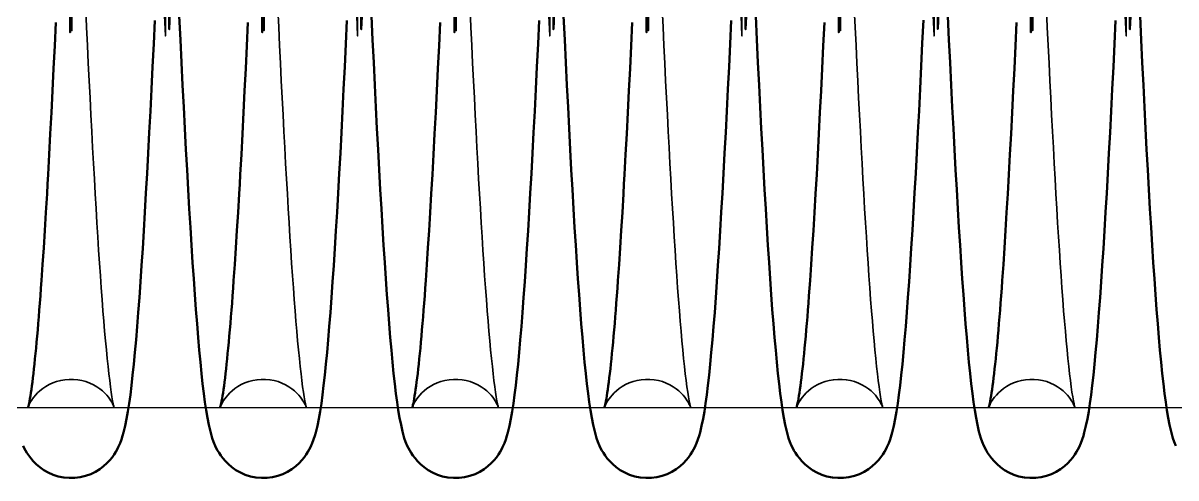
# Model space of a CAD drawing. Header units: millimetres. Extents: x 1448 to 104164, y -19509 to -89.
# Drawn here: x 58881.2 to 58976.9, y -3869 to -3831.2 of the extents above; entities that cross this region are included whole.
import ezdxf

# ---------------------------------------------------------------- set-up
doc = ezdxf.new("R2010")
doc.units = ezdxf.units.MM
doc.header["$LTSCALE"] = 60
doc.header["$MEASUREMENT"] = 0
doc.layers.get('0').update_dxf_attribs({"linetype": 'CONTINUOUS'})
doc.layers.add('가려진 것(ISO)', color=7, linetype='CONTINUOUS', lineweight=35)
doc.layers.add('가시적인 것(ISO)', color=7, linetype='CONTINUOUS', lineweight=50)

# ---------------------------------------------------------------- blocks, each defined once
blk = doc.blocks.new('토션스프링 3')
at = {"layer": '가려진 것(ISO)', "flags": 128}
for points in [[(21461797.963, -50952923.543), (21461797.891, -50952925.233), (21461797.82, -50952888.925)], [(21461813.91, -50952923.543), (21461813.838, -50952925.233), (21461813.766, -50952888.925)], [(21461829.856, -50952923.544), (21461829.785, -50952925.233), (21461829.713, -50952888.925)], [(21461845.803, -50952923.544), (21461845.732, -50952925.233), (21461845.66, -50952888.925)], [(21461861.75, -50952923.543), (21461861.679, -50952925.233), (21461861.607, -50952888.925)], [(21461877.697, -50952923.543), (21461877.625, -50952925.233), (21461877.554, -50952888.925)], [(21461809.29, -50952956.08), (21461809.284, -50952956.062), (21461809.264, -50952956.006), (21461809.22, -50952955.903), (21461809.141, -50952955.744), (21461809.084, -50952955.64), (21461809.011, -50952955.52), (21461808.92, -50952955.383), (21461808.806, -50952955.231), (21461808.666, -50952955.064), (21461808.499, -50952954.888), (21461808.303, -50952954.707), (21461808.079, -50952954.528), (21461807.825, -50952954.356), (21461807.545, -50952954.197), (21461807.242, -50952954.057), (21461806.922, -50952953.94), (21461806.585, -50952953.85), (21461806.236, -50952953.789), (21461805.881, -50952953.758), (21461805.525, -50952953.76), (21461805.172, -50952953.793), (21461804.825, -50952953.858), (21461804.488, -50952953.95), (21461804.169, -50952954.069), (21461803.87, -50952954.212), (21461803.593, -50952954.372), (21461803.341, -50952954.546), (21461803.119, -50952954.725), (21461802.926, -50952954.905), (21461802.762, -50952955.08), (21461802.626, -50952955.245), (21461802.514, -50952955.396), (21461802.424, -50952955.531), (21461802.353, -50952955.651), (21461802.297, -50952955.752), (21461802.253, -50952955.838), (21461802.196, -50952955.965), (21461802.166, -50952956.042), (21461802.154, -50952956.076), (21461802.154, -50952956.075), (21461802.162, -50952956.044), (21461802.177, -50952955.986), (21461802.196, -50952955.904), (21461802.22, -50952955.8), (21461802.272, -50952955.537), (21461802.328, -50952955.21), (21461802.388, -50952954.82), (21461802.451, -50952954.371), (21461802.517, -50952953.865), (21461802.584, -50952953.304), (21461802.654, -50952952.691), (21461802.725, -50952952.029), (21461802.796, -50952951.319), (21461802.868, -50952950.565), (21461802.939, -50952949.768), (21461803.01, -50952948.932), (21461803.08, -50952948.053), (21461803.151, -50952947.131), (21461803.222, -50952946.166), (21461803.293, -50952945.161), (21461803.364, -50952944.116), (21461803.435, -50952943.034), (21461803.507, -50952941.915), (21461803.578, -50952940.76), (21461803.649, -50952939.573), (21461803.721, -50952938.353), (21461803.792, -50952937.102), (21461803.863, -50952935.821), (21461803.934, -50952934.506), (21461804.006, -50952933.16), (21461804.077, -50952931.784), (21461804.149, -50952930.379), (21461804.22, -50952928.947), (21461804.292, -50952927.49), (21461804.364, -50952926.011), (21461804.435, -50952924.509), (21461804.507, -50952922.988)], [(21461805.578, -50952888.47), (21461805.65, -50952924.781), (21461805.721, -50952923.091)], [(21461825.237, -50952956.08), (21461825.231, -50952956.062), (21461825.211, -50952956.006), (21461825.167, -50952955.903), (21461825.088, -50952955.744), (21461825.031, -50952955.64), (21461824.958, -50952955.52), (21461824.866, -50952955.383), (21461824.753, -50952955.231), (21461824.613, -50952955.064), (21461824.445, -50952954.888), (21461824.25, -50952954.707), (21461824.026, -50952954.528), (21461823.772, -50952954.356), (21461823.492, -50952954.197), (21461823.189, -50952954.057), (21461822.868, -50952953.94), (21461822.532, -50952953.85), (21461822.183, -50952953.789), (21461821.828, -50952953.758), (21461821.472, -50952953.76), (21461821.119, -50952953.793), (21461820.771, -50952953.858), (21461820.435, -50952953.95), (21461820.116, -50952954.069), (21461819.816, -50952954.212), (21461819.539, -50952954.372), (21461819.288, -50952954.546), (21461819.065, -50952954.725), (21461818.873, -50952954.905), (21461818.709, -50952955.08), (21461818.573, -50952955.245), (21461818.461, -50952955.396), (21461818.371, -50952955.531), (21461818.299, -50952955.651), (21461818.243, -50952955.752), (21461818.2, -50952955.838), (21461818.142, -50952955.965), (21461818.113, -50952956.042), (21461818.101, -50952956.076), (21461818.101, -50952956.075), (21461818.109, -50952956.044), (21461818.123, -50952955.986), (21461818.143, -50952955.904), (21461818.166, -50952955.8), (21461818.219, -50952955.537), (21461818.275, -50952955.209), (21461818.335, -50952954.82), (21461818.398, -50952954.371), (21461818.464, -50952953.865), (21461818.531, -50952953.304), (21461818.601, -50952952.691), (21461818.672, -50952952.029), (21461818.743, -50952951.319), (21461818.815, -50952950.565), (21461818.886, -50952949.768), (21461818.957, -50952948.932), (21461819.027, -50952948.053), (21461819.098, -50952947.131), (21461819.169, -50952946.166), (21461819.24, -50952945.161), (21461819.311, -50952944.116), (21461819.382, -50952943.034), (21461819.454, -50952941.915), (21461819.525, -50952940.761), (21461819.596, -50952939.573), (21461819.668, -50952938.353), (21461819.739, -50952937.102), (21461819.81, -50952935.821), (21461819.881, -50952934.507), (21461819.953, -50952933.16), (21461820.024, -50952931.784), (21461820.096, -50952930.379), (21461820.167, -50952928.947), (21461820.239, -50952927.491), (21461820.31, -50952926.011), (21461820.382, -50952924.509), (21461820.453, -50952922.988)], [(21461821.525, -50952888.47), (21461821.597, -50952924.781), (21461821.668, -50952923.091)], [(21461841.184, -50952956.08), (21461841.178, -50952956.062), (21461841.157, -50952956.006), (21461841.114, -50952955.903), (21461841.035, -50952955.744), (21461840.978, -50952955.64), (21461840.905, -50952955.52), (21461840.813, -50952955.383), (21461840.699, -50952955.231), (21461840.56, -50952955.064), (21461840.392, -50952954.888), (21461840.197, -50952954.707), (21461839.972, -50952954.528), (21461839.718, -50952954.356), (21461839.438, -50952954.197), (21461839.136, -50952954.057), (21461838.815, -50952953.939), (21461838.478, -50952953.85), (21461838.13, -50952953.789), (21461837.775, -50952953.758), (21461837.419, -50952953.76), (21461837.065, -50952953.793), (21461836.718, -50952953.858), (21461836.382, -50952953.95), (21461836.063, -50952954.069), (21461835.763, -50952954.212), (21461835.486, -50952954.372), (21461835.235, -50952954.546), (21461835.012, -50952954.725), (21461834.82, -50952954.905), (21461834.656, -50952955.081), (21461834.52, -50952955.245), (21461834.408, -50952955.396), (21461834.318, -50952955.531), (21461834.246, -50952955.651), (21461834.19, -50952955.752), (21461834.147, -50952955.838), (21461834.089, -50952955.965), (21461834.059, -50952956.042), (21461834.047, -50952956.076), (21461834.048, -50952956.075), (21461834.056, -50952956.044), (21461834.07, -50952955.986), (21461834.09, -50952955.904), (21461834.113, -50952955.8), (21461834.166, -50952955.537), (21461834.222, -50952955.209), (21461834.282, -50952954.819), (21461834.345, -50952954.37), (21461834.411, -50952953.864), (21461834.478, -50952953.304), (21461834.548, -50952952.691), (21461834.618, -50952952.029), (21461834.69, -50952951.319), (21461834.761, -50952950.565), (21461834.833, -50952949.768), (21461834.903, -50952948.932), (21461834.974, -50952948.053), (21461835.044, -50952947.131), (21461835.115, -50952946.167), (21461835.186, -50952945.161), (21461835.258, -50952944.117), (21461835.329, -50952943.034), (21461835.4, -50952941.915), (21461835.472, -50952940.761), (21461835.543, -50952939.573), (21461835.614, -50952938.353), (21461835.686, -50952937.102), (21461835.757, -50952935.821), (21461835.828, -50952934.507), (21461835.899, -50952933.16), (21461835.971, -50952931.784), (21461836.042, -50952930.379), (21461836.114, -50952928.947), (21461836.186, -50952927.491), (21461836.257, -50952926.011), (21461836.329, -50952924.51), (21461836.4, -50952922.988)], [(21461837.472, -50952888.47), (21461837.543, -50952924.781), (21461837.615, -50952923.091)], [(21461857.131, -50952956.08), (21461857.125, -50952956.062), (21461857.104, -50952956.006), (21461857.061, -50952955.903), (21461856.982, -50952955.744), (21461856.925, -50952955.64), (21461856.852, -50952955.52), (21461856.76, -50952955.383), (21461856.646, -50952955.231), (21461856.506, -50952955.064), (21461856.339, -50952954.888), (21461856.143, -50952954.707), (21461855.919, -50952954.528), (21461855.665, -50952954.356), (21461855.385, -50952954.197), (21461855.083, -50952954.057), (21461854.762, -50952953.939), (21461854.425, -50952953.85), (21461854.077, -50952953.789), (21461853.722, -50952953.758), (21461853.365, -50952953.76), (21461853.012, -50952953.793), (21461852.665, -50952953.858), (21461852.329, -50952953.95), (21461852.009, -50952954.069), (21461851.71, -50952954.212), (21461851.433, -50952954.372), (21461851.182, -50952954.546), (21461850.959, -50952954.725), (21461850.767, -50952954.905), (21461850.603, -50952955.081), (21461850.466, -50952955.245), (21461850.355, -50952955.396), (21461850.265, -50952955.531), (21461850.193, -50952955.651), (21461850.137, -50952955.752), (21461850.094, -50952955.838), (21461850.036, -50952955.965), (21461850.006, -50952956.042), (21461849.994, -50952956.076), (21461849.994, -50952956.075), (21461850.003, -50952956.044), (21461850.017, -50952955.986), (21461850.037, -50952955.904), (21461850.06, -50952955.8), (21461850.112, -50952955.537), (21461850.169, -50952955.209), (21461850.229, -50952954.819), (21461850.292, -50952954.37), (21461850.358, -50952953.864), (21461850.425, -50952953.304), (21461850.495, -50952952.691), (21461850.565, -50952952.029), (21461850.637, -50952951.32), (21461850.708, -50952950.565), (21461850.78, -50952949.769), (21461850.85, -50952948.932), (21461850.921, -50952948.053), (21461850.991, -50952947.131), (21461851.062, -50952946.167), (21461851.133, -50952945.162), (21461851.205, -50952944.117), (21461851.276, -50952943.034), (21461851.347, -50952941.915), (21461851.419, -50952940.761), (21461851.49, -50952939.573), (21461851.561, -50952938.353), (21461851.633, -50952937.102), (21461851.704, -50952935.821), (21461851.775, -50952934.507), (21461851.846, -50952933.161), (21461851.918, -50952931.784), (21461851.989, -50952930.379), (21461852.061, -50952928.948), (21461852.132, -50952927.491), (21461852.204, -50952926.011), (21461852.276, -50952924.51), (21461852.347, -50952922.988)], [(21461853.419, -50952888.47), (21461853.49, -50952924.781), (21461853.562, -50952923.091)], [(21461873.077, -50952956.08), (21461873.072, -50952956.062), (21461873.051, -50952956.006), (21461873.007, -50952955.903), (21461872.929, -50952955.744), (21461872.872, -50952955.64), (21461872.799, -50952955.52), (21461872.707, -50952955.383), (21461872.593, -50952955.231), (21461872.453, -50952955.064), (21461872.286, -50952954.888), (21461872.09, -50952954.707), (21461871.866, -50952954.528), (21461871.612, -50952954.356), (21461871.332, -50952954.197), (21461871.03, -50952954.057), (21461870.709, -50952953.939), (21461870.372, -50952953.85), (21461870.024, -50952953.789), (21461869.668, -50952953.758), (21461869.312, -50952953.76), (21461868.959, -50952953.793), (21461868.612, -50952953.858), (21461868.276, -50952953.951), (21461867.956, -50952954.069), (21461867.657, -50952954.212), (21461867.38, -50952954.372), (21461867.128, -50952954.546), (21461866.906, -50952954.725), (21461866.713, -50952954.905), (21461866.55, -50952955.081), (21461866.413, -50952955.245), (21461866.302, -50952955.396), (21461866.211, -50952955.531), (21461866.14, -50952955.651), (21461866.084, -50952955.752), (21461866.041, -50952955.838), (21461865.983, -50952955.965), (21461865.953, -50952956.042), (21461865.941, -50952956.076), (21461865.941, -50952956.075), (21461865.949, -50952956.044), (21461865.964, -50952955.986), (21461865.983, -50952955.904), (21461866.007, -50952955.8), (21461866.059, -50952955.537), (21461866.116, -50952955.208), (21461866.176, -50952954.819), (21461866.239, -50952954.37), (21461866.305, -50952953.864), (21461866.372, -50952953.304), (21461866.442, -50952952.691), (21461866.512, -50952952.029), (21461866.583, -50952951.32), (21461866.655, -50952950.565), (21461866.726, -50952949.769), (21461866.797, -50952948.932), (21461866.868, -50952948.053), (21461866.938, -50952947.131), (21461867.009, -50952946.167), (21461867.08, -50952945.162), (21461867.151, -50952944.117), (21461867.223, -50952943.035), (21461867.294, -50952941.915), (21461867.365, -50952940.761), (21461867.437, -50952939.573), (21461867.508, -50952938.353), (21461867.579, -50952937.102), (21461867.65, -50952935.821), (21461867.722, -50952934.507), (21461867.793, -50952933.161), (21461867.864, -50952931.784), (21461867.936, -50952930.38), (21461868.008, -50952928.948), (21461868.079, -50952927.491), (21461868.151, -50952926.011), (21461868.222, -50952924.51), (21461868.294, -50952922.988)], [(21461869.366, -50952888.469), (21461869.437, -50952924.781), (21461869.509, -50952923.091)], [(21461889.024, -50952956.08), (21461889.018, -50952956.062), (21461888.998, -50952956.006), (21461888.954, -50952955.903), (21461888.876, -50952955.744), (21461888.819, -50952955.64), (21461888.746, -50952955.52), (21461888.654, -50952955.383), (21461888.54, -50952955.231), (21461888.4, -50952955.064), (21461888.233, -50952954.888), (21461888.037, -50952954.707), (21461887.813, -50952954.528), (21461887.559, -50952954.356), (21461887.279, -50952954.197), (21461886.976, -50952954.057), (21461886.656, -50952953.939), (21461886.319, -50952953.85), (21461885.97, -50952953.789), (21461885.615, -50952953.758), (21461885.259, -50952953.76), (21461884.906, -50952953.793), (21461884.558, -50952953.858), (21461884.222, -50952953.951), (21461883.903, -50952954.069), (21461883.604, -50952954.212), (21461883.327, -50952954.373), (21461883.075, -50952954.546), (21461882.853, -50952954.725), (21461882.66, -50952954.905), (21461882.496, -50952955.081), (21461882.36, -50952955.245), (21461882.248, -50952955.396), (21461882.158, -50952955.531), (21461882.087, -50952955.651), (21461882.031, -50952955.753), (21461881.987, -50952955.838), (21461881.93, -50952955.965), (21461881.9, -50952956.042), (21461881.888, -50952956.076), (21461881.888, -50952956.075), (21461881.896, -50952956.044), (21461881.911, -50952955.986), (21461881.93, -50952955.904), (21461881.954, -50952955.8), (21461882.006, -50952955.536), (21461882.063, -50952955.208), (21461882.123, -50952954.818), (21461882.186, -50952954.369), (21461882.252, -50952953.864), (21461882.319, -50952953.303), (21461882.389, -50952952.691), (21461882.459, -50952952.029), (21461882.53, -50952951.32), (21461882.602, -50952950.566), (21461882.673, -50952949.769), (21461882.744, -50952948.932), (21461882.814, -50952948.053), (21461882.885, -50952947.131), (21461882.956, -50952946.167), (21461883.027, -50952945.162), (21461883.098, -50952944.118), (21461883.169, -50952943.035), (21461883.241, -50952941.916), (21461883.312, -50952940.761), (21461883.384, -50952939.573), (21461883.455, -50952938.353), (21461883.526, -50952937.102), (21461883.597, -50952935.821), (21461883.669, -50952934.507), (21461883.74, -50952933.161), (21461883.811, -50952931.785), (21461883.883, -50952930.38), (21461883.954, -50952928.948), (21461884.026, -50952927.492), (21461884.098, -50952926.011), (21461884.169, -50952924.51), (21461884.241, -50952922.988)], [(21461885.313, -50952888.469), (21461885.384, -50952924.781), (21461885.456, -50952923.091)]]:
    blk.add_lwpolyline(points, dxfattribs=at)
at = {"layer": '가시적인 것(ISO)', "flags": 128}
for points in [[(21461805.708, -50952922.774), (21461805.8, -50952924.94), (21461805.891, -50952889.105)], [(21461806.989, -50952924.122), (21461807.081, -50952926.046), (21461807.172, -50952927.935), (21461807.264, -50952929.786), (21461807.356, -50952931.594), (21461807.447, -50952933.358), (21461807.539, -50952935.072), (21461807.63, -50952936.733), (21461807.721, -50952938.34), (21461807.812, -50952939.896), (21461807.904, -50952941.398), (21461807.995, -50952942.844), (21461808.086, -50952944.23), (21461808.177, -50952945.555), (21461808.223, -50952946.193), (21461808.268, -50952946.814), (21461808.314, -50952947.418), (21461808.359, -50952948.005), (21461808.404, -50952948.574), (21461808.449, -50952949.125), (21461808.494, -50952949.659), (21461808.539, -50952950.175), (21461808.584, -50952950.675), (21461808.629, -50952951.156), (21461808.674, -50952951.618), (21461808.718, -50952952.062), (21461808.762, -50952952.486), (21461808.806, -50952952.891), (21461808.85, -50952953.275), (21461808.893, -50952953.638), (21461808.936, -50952953.981), (21461808.978, -50952954.301), (21461809.02, -50952954.6), (21461809.061, -50952954.878), (21461809.101, -50952955.131), (21461809.14, -50952955.36), (21461809.176, -50952955.561), (21461809.209, -50952955.733), (21461809.239, -50952955.875), (21461809.265, -50952955.984), (21461809.283, -50952956.054), (21461809.29, -50952956.08)], [(21461821.654, -50952922.763), (21461821.746, -50952924.93), (21461821.838, -50952889.096)], [(21461822.936, -50952924.116), (21461823.027, -50952926.04), (21461823.119, -50952927.929), (21461823.211, -50952929.78), (21461823.302, -50952931.59), (21461823.394, -50952933.353), (21461823.485, -50952935.068), (21461823.577, -50952936.73), (21461823.622, -50952937.54), (21461823.668, -50952938.337), (21461823.759, -50952939.893), (21461823.85, -50952941.395), (21461823.942, -50952942.841), (21461824.033, -50952944.228), (21461824.124, -50952945.553), (21461824.17, -50952946.191), (21461824.215, -50952946.812), (21461824.26, -50952947.416), (21461824.306, -50952948.003), (21461824.351, -50952948.572), (21461824.396, -50952949.123), (21461824.441, -50952949.657), (21461824.486, -50952950.174), (21461824.531, -50952950.673), (21461824.576, -50952951.155), (21461824.62, -50952951.617), (21461824.665, -50952952.061), (21461824.709, -50952952.485), (21461824.753, -50952952.89), (21461824.797, -50952953.274), (21461824.84, -50952953.638), (21461824.883, -50952953.98), (21461824.925, -50952954.301), (21461824.966, -50952954.6), (21461825.008, -50952954.877), (21461825.048, -50952955.131), (21461825.087, -50952955.36), (21461825.123, -50952955.561), (21461825.156, -50952955.733), (21461825.186, -50952955.875), (21461825.212, -50952955.984), (21461825.23, -50952956.054), (21461825.237, -50952956.08)], [(21461837.601, -50952922.763), (21461837.693, -50952924.93), (21461837.785, -50952889.096)], [(21461838.883, -50952924.116), (21461838.974, -50952926.04), (21461839.066, -50952927.929), (21461839.158, -50952929.78), (21461839.249, -50952931.59), (21461839.341, -50952933.353), (21461839.432, -50952935.068), (21461839.524, -50952936.73), (21461839.569, -50952937.54), (21461839.615, -50952938.337), (21461839.706, -50952939.893), (21461839.797, -50952941.395), (21461839.889, -50952942.841), (21461839.98, -50952944.228), (21461840.071, -50952945.553), (21461840.116, -50952946.191), (21461840.162, -50952946.812), (21461840.207, -50952947.416), (21461840.252, -50952948.003), (21461840.297, -50952948.572), (21461840.342, -50952949.123), (21461840.388, -50952949.657), (21461840.433, -50952950.174), (21461840.478, -50952950.673), (21461840.522, -50952951.155), (21461840.567, -50952951.617), (21461840.612, -50952952.061), (21461840.656, -50952952.485), (21461840.7, -50952952.89), (21461840.743, -50952953.274), (21461840.787, -50952953.638), (21461840.829, -50952953.98), (21461840.872, -50952954.301), (21461840.913, -50952954.6), (21461840.955, -50952954.877), (21461840.995, -50952955.131), (21461841.033, -50952955.36), (21461841.07, -50952955.561), (21461841.103, -50952955.733), (21461841.133, -50952955.875), (21461841.158, -50952955.984), (21461841.177, -50952956.054), (21461841.184, -50952956.08)], [(21461853.548, -50952922.763), (21461853.64, -50952924.93), (21461853.731, -50952889.096)], [(21461854.83, -50952924.116), (21461854.921, -50952926.04), (21461855.013, -50952927.929), (21461855.104, -50952929.78), (21461855.196, -50952931.589), (21461855.288, -50952933.353), (21461855.379, -50952935.068), (21461855.47, -50952936.73), (21461855.516, -50952937.54), (21461855.562, -50952938.337), (21461855.653, -50952939.893), (21461855.744, -50952941.395), (21461855.835, -50952942.841), (21461855.927, -50952944.228), (21461856.018, -50952945.553), (21461856.063, -50952946.191), (21461856.109, -50952946.812), (21461856.154, -50952947.416), (21461856.199, -50952948.003), (21461856.244, -50952948.572), (21461856.289, -50952949.123), (21461856.334, -50952949.657), (21461856.379, -50952950.174), (21461856.424, -50952950.673), (21461856.469, -50952951.155), (21461856.514, -50952951.617), (21461856.559, -50952952.061), (21461856.603, -50952952.485), (21461856.647, -50952952.89), (21461856.69, -50952953.274), (21461856.733, -50952953.638), (21461856.776, -50952953.98), (21461856.818, -50952954.301), (21461856.86, -50952954.6), (21461856.901, -50952954.877), (21461856.942, -50952955.131), (21461856.98, -50952955.36), (21461857.017, -50952955.561), (21461857.05, -50952955.733), (21461857.08, -50952955.875), (21461857.105, -50952955.984), (21461857.124, -50952956.054), (21461857.131, -50952956.08)], [(21461869.495, -50952922.763), (21461869.587, -50952924.93), (21461869.678, -50952889.096)], [(21461870.776, -50952924.116), (21461870.868, -50952926.04), (21461870.96, -50952927.929), (21461871.051, -50952929.78), (21461871.143, -50952931.589), (21461871.235, -50952933.353), (21461871.326, -50952935.068), (21461871.417, -50952936.73), (21461871.463, -50952937.54), (21461871.508, -50952938.337), (21461871.6, -50952939.893), (21461871.691, -50952941.395), (21461871.782, -50952942.841), (21461871.873, -50952944.228), (21461871.965, -50952945.552), (21461872.01, -50952946.191), (21461872.056, -50952946.812), (21461872.101, -50952947.416), (21461872.146, -50952948.003), (21461872.191, -50952948.572), (21461872.236, -50952949.123), (21461872.281, -50952949.657), (21461872.326, -50952950.174), (21461872.371, -50952950.673), (21461872.416, -50952951.155), (21461872.461, -50952951.617), (21461872.505, -50952952.061), (21461872.55, -50952952.485), (21461872.594, -50952952.89), (21461872.637, -50952953.274), (21461872.68, -50952953.638), (21461872.723, -50952953.98), (21461872.765, -50952954.301), (21461872.807, -50952954.6), (21461872.848, -50952954.877), (21461872.888, -50952955.131), (21461872.927, -50952955.36), (21461872.963, -50952955.561), (21461872.997, -50952955.733), (21461873.027, -50952955.875), (21461873.052, -50952955.984), (21461873.07, -50952956.054), (21461873.077, -50952956.08)], [(21461885.442, -50952922.763), (21461885.533, -50952924.93), (21461885.625, -50952889.095)], [(21461886.723, -50952924.116), (21461886.815, -50952926.04), (21461886.906, -50952927.929), (21461886.998, -50952929.78), (21461887.09, -50952931.589), (21461887.181, -50952933.353), (21461887.273, -50952935.068), (21461887.364, -50952936.73), (21461887.41, -50952937.54), (21461887.455, -50952938.337), (21461887.546, -50952939.893), (21461887.638, -50952941.395), (21461887.729, -50952942.841), (21461887.82, -50952944.228), (21461887.911, -50952945.552), (21461887.957, -50952946.19), (21461888.002, -50952946.812), (21461888.048, -50952947.416), (21461888.093, -50952948.003), (21461888.138, -50952948.572), (21461888.183, -50952949.123), (21461888.228, -50952949.657), (21461888.273, -50952950.174), (21461888.318, -50952950.673), (21461888.363, -50952951.155), (21461888.408, -50952951.617), (21461888.452, -50952952.061), (21461888.496, -50952952.485), (21461888.54, -50952952.89), (21461888.584, -50952953.274), (21461888.627, -50952953.638), (21461888.67, -50952953.98), (21461888.712, -50952954.301), (21461888.754, -50952954.6), (21461888.795, -50952954.877), (21461888.835, -50952955.131), (21461888.874, -50952955.36), (21461888.91, -50952955.561), (21461888.944, -50952955.733), (21461888.973, -50952955.875), (21461888.999, -50952955.984), (21461889.017, -50952956.054), (21461889.024, -50952956.08)], [(21461796.74, -50952923.593), (21461796.649, -50952925.538), (21461796.557, -50952927.446), (21461796.466, -50952929.312), (21461796.374, -50952931.134), (21461796.283, -50952932.915), (21461796.191, -50952934.654), (21461796.099, -50952936.349), (21461796.008, -50952937.997), (21461795.916, -50952939.594), (21461795.824, -50952941.137), (21461795.732, -50952942.624), (21461795.64, -50952944.051), (21461795.548, -50952945.416), (21461795.456, -50952946.722), (21461795.364, -50952947.968), (21461795.272, -50952949.153), (21461795.179, -50952950.276), (21461795.086, -50952951.336), (21461794.992, -50952952.333), (21461794.898, -50952953.264), (21461794.802, -50952954.129), (21461794.706, -50952954.927), (21461794.609, -50952955.658), (21461794.51, -50952956.33), (21461794.404, -50952956.954), (21461794.287, -50952957.538), (21461794.16, -50952958.091), (21461794.013, -50952958.645), (21461793.907, -50952958.948), (21461793.761, -50952959.281)], [(21461812.687, -50952923.593), (21461812.596, -50952925.539), (21461812.504, -50952927.446), (21461812.412, -50952929.312), (21461812.321, -50952931.133), (21461812.23, -50952932.915), (21461812.138, -50952934.655), (21461812.046, -50952936.35), (21461811.954, -50952937.997), (21461811.862, -50952939.594), (21461811.77, -50952941.137), (21461811.679, -50952942.624), (21461811.587, -50952944.051), (21461811.495, -50952945.416), (21461811.403, -50952946.722), (21461811.311, -50952947.968), (21461811.219, -50952949.153), (21461811.126, -50952950.276), (21461811.033, -50952951.337), (21461810.939, -50952952.333), (21461810.844, -50952953.264), (21461810.749, -50952954.129), (21461810.653, -50952954.927), (21461810.556, -50952955.658), (21461810.457, -50952956.331), (21461810.35, -50952956.954), (21461810.234, -50952957.538), (21461810.107, -50952958.091), (21461809.959, -50952958.645), (21461809.851, -50952958.947), (21461809.705, -50952959.281), (21461809.509, -50952959.655), (21461809.388, -50952959.862), (21461809.243, -50952960.084), (21461809.068, -50952960.319), (21461808.858, -50952960.564), (21461808.61, -50952960.814), (21461808.32, -50952961.06), (21461807.989, -50952961.292), (21461807.619, -50952961.502), (21461807.215, -50952961.68), (21461806.787, -50952961.818), (21461806.338, -50952961.909), (21461805.877, -50952961.951), (21461805.414, -50952961.943), (21461804.957, -50952961.884), (21461804.513, -50952961.777), (21461804.091, -50952961.626), (21461803.699, -50952961.438), (21461803.342, -50952961.219), (21461803.023, -50952960.98), (21461802.746, -50952960.731), (21461802.511, -50952960.483), (21461802.314, -50952960.24), (21461802.149, -50952960.008), (21461802.013, -50952959.792), (21461801.899, -50952959.591), (21461801.804, -50952959.403), (21461801.654, -50952959.061), (21461801.537, -50952958.752), (21461801.443, -50952958.463), (21461801.364, -50952958.187), (21461801.229, -50952957.633), (21461801.109, -50952957.052), (21461801, -50952956.433), (21461800.899, -50952955.768), (21461800.804, -50952955.049), (21461800.71, -50952954.269), (21461800.615, -50952953.42), (21461800.521, -50952952.505), (21461800.427, -50952951.524), (21461800.334, -50952950.479), (21461800.242, -50952949.371), (21461800.149, -50952948.2), (21461800.057, -50952946.968), (21461799.965, -50952945.67), (21461799.873, -50952944.308), (21461799.781, -50952942.887), (21461799.689, -50952941.407), (21461799.597, -50952939.872), (21461799.505, -50952938.285), (21461799.413, -50952936.649), (21461799.321, -50952934.965), (21461799.23, -50952933.238), (21461799.138, -50952931.466), (21461799.047, -50952929.647), (21461798.955, -50952927.784), (21461798.864, -50952925.88), (21461798.772, -50952923.939)], [(21461797.673, -50952888.838), (21461797.581, -50952924.678), (21461797.49, -50952922.523)], [(21461828.634, -50952923.592), (21461828.542, -50952925.537), (21461828.451, -50952927.445), (21461828.359, -50952929.312), (21461828.268, -50952931.134), (21461828.177, -50952932.914), (21461828.085, -50952934.654), (21461827.993, -50952936.348), (21461827.901, -50952937.995), (21461827.809, -50952939.592), (21461827.717, -50952941.135), (21461827.625, -50952942.622), (21461827.534, -50952944.05), (21461827.442, -50952945.416), (21461827.35, -50952946.721), (21461827.258, -50952947.967), (21461827.166, -50952949.151), (21461827.073, -50952950.275), (21461826.98, -50952951.335), (21461826.886, -50952952.331), (21461826.792, -50952953.262), (21461826.696, -50952954.128), (21461826.6, -50952954.926), (21461826.503, -50952955.657), (21461826.404, -50952956.329), (21461826.298, -50952956.952), (21461826.182, -50952957.536), (21461826.052, -50952958.092), (21461825.909, -50952958.647), (21461825.806, -50952958.95), (21461825.661, -50952959.283), (21461825.568, -50952959.464), (21461825.46, -50952959.657), (21461825.335, -50952959.864), (21461825.189, -50952960.085), (21461825.014, -50952960.32), (21461824.804, -50952960.566), (21461824.555, -50952960.815), (21461824.262, -50952961.062), (21461823.928, -50952961.296), (21461823.558, -50952961.506), (21461823.156, -50952961.683), (21461822.726, -50952961.819), (21461822.276, -50952961.91), (21461821.816, -50952961.952), (21461821.354, -50952961.942), (21461820.896, -50952961.882), (21461820.452, -50952961.775), (21461820.032, -50952961.624), (21461819.64, -50952961.434), (21461819.282, -50952961.215), (21461818.965, -50952960.976), (21461818.69, -50952960.728), (21461818.455, -50952960.478), (21461818.257, -50952960.235), (21461818.093, -50952960.005), (21461817.958, -50952959.789), (21461817.845, -50952959.588), (21461817.75, -50952959.4), (21461817.599, -50952959.058), (21461817.483, -50952958.75), (21461817.31, -50952958.183), (21461817.171, -50952957.625), (21461817.055, -50952957.052), (21461816.952, -50952956.443), (21461816.852, -50952955.779), (21461816.753, -50952955.053), (21461816.656, -50952954.265), (21461816.561, -50952953.414), (21461816.467, -50952952.5), (21461816.374, -50952951.522), (21461816.281, -50952950.48), (21461816.188, -50952949.369), (21461816.096, -50952948.191), (21461816.003, -50952946.949), (21461815.911, -50952945.644), (21461815.818, -50952944.278), (21461815.726, -50952942.855), (21461815.634, -50952941.377), (21461815.542, -50952939.845), (21461815.45, -50952938.263), (21461815.359, -50952936.632), (21461815.267, -50952934.951), (21461815.176, -50952933.219), (21461815.084, -50952931.438), (21461814.992, -50952929.613), (21461814.9, -50952927.746), (21461814.809, -50952925.842), (21461814.717, -50952923.904)], [(21461813.619, -50952888.82), (21461813.527, -50952924.659), (21461813.436, -50952922.497)], [(21461844.581, -50952923.592), (21461844.489, -50952925.538), (21461844.398, -50952927.446), (21461844.306, -50952929.312), (21461844.215, -50952931.134), (21461844.123, -50952932.915), (21461844.032, -50952934.654), (21461843.94, -50952936.349), (21461843.848, -50952937.996), (21461843.756, -50952939.593), (21461843.664, -50952941.136), (21461843.572, -50952942.623), (21461843.48, -50952944.051), (21461843.389, -50952945.416), (21461843.297, -50952946.722), (21461843.205, -50952947.967), (21461843.113, -50952949.152), (21461843.02, -50952950.275), (21461842.927, -50952951.335), (21461842.833, -50952952.332), (21461842.738, -50952953.263), (21461842.643, -50952954.128), (21461842.547, -50952954.926), (21461842.45, -50952955.658), (21461842.351, -50952956.33), (21461842.245, -50952956.953), (21461842.128, -50952957.537), (21461841.999, -50952958.092), (21461841.856, -50952958.647), (21461841.752, -50952958.949), (21461841.606, -50952959.283), (21461841.514, -50952959.464), (21461841.406, -50952959.657), (21461841.281, -50952959.864), (21461841.135, -50952960.085), (21461840.96, -50952960.321), (21461840.75, -50952960.566), (21461840.502, -50952960.815), (21461840.212, -50952961.062), (21461839.881, -50952961.294), (21461839.51, -50952961.503), (21461839.107, -50952961.681), (21461838.677, -50952961.818), (21461838.229, -50952961.909), (21461837.768, -50952961.951), (21461837.305, -50952961.943), (21461836.848, -50952961.884), (21461836.405, -50952961.776), (21461835.982, -50952961.625), (21461835.59, -50952961.437), (21461835.234, -50952961.218), (21461834.916, -50952960.979), (21461834.638, -50952960.73), (21461834.404, -50952960.481), (21461834.206, -50952960.239), (21461834.042, -50952960.007), (21461833.906, -50952959.791), (21461833.793, -50952959.59), (21461833.697, -50952959.402), (21461833.547, -50952959.06), (21461833.43, -50952958.751), (21461833.336, -50952958.462), (21461833.257, -50952958.185), (21461833.123, -50952957.634), (21461833.003, -50952957.053), (21461832.894, -50952956.432), (21461832.792, -50952955.765), (21461832.696, -50952955.045), (21461832.602, -50952954.265), (21461832.508, -50952953.419), (21461832.414, -50952952.504), (21461832.321, -50952951.524), (21461832.228, -50952950.478), (21461832.135, -50952949.37), (21461832.043, -50952948.198), (21461831.951, -50952946.966), (21461831.859, -50952945.67), (21461831.767, -50952944.31), (21461831.675, -50952942.889), (21461831.583, -50952941.409), (21461831.491, -50952939.875), (21461831.399, -50952938.287), (21461831.307, -50952936.65), (21461831.215, -50952934.966), (21461831.123, -50952933.237), (21461831.032, -50952931.466), (21461830.941, -50952929.648), (21461830.849, -50952927.786), (21461830.757, -50952925.883), (21461830.666, -50952923.943)], [(21461829.566, -50952888.841), (21461829.475, -50952924.679), (21461829.384, -50952922.523)], [(21461860.528, -50952923.592), (21461860.436, -50952925.538), (21461860.344, -50952927.446), (21461860.253, -50952929.312), (21461860.162, -50952931.134), (21461860.07, -50952932.915), (21461859.979, -50952934.654), (21461859.887, -50952936.349), (21461859.795, -50952937.996), (21461859.703, -50952939.593), (21461859.611, -50952941.136), (21461859.519, -50952942.623), (21461859.427, -50952944.051), (21461859.336, -50952945.416), (21461859.244, -50952946.722), (21461859.152, -50952947.967), (21461859.059, -50952949.152), (21461858.967, -50952950.275), (21461858.874, -50952951.336), (21461858.78, -50952952.332), (21461858.685, -50952953.263), (21461858.59, -50952954.128), (21461858.493, -50952954.927), (21461858.397, -50952955.658), (21461858.298, -50952956.33), (21461858.192, -50952956.953), (21461858.075, -50952957.537), (21461857.946, -50952958.092), (21461857.802, -50952958.647), (21461857.698, -50952958.949), (21461857.552, -50952959.282), (21461857.46, -50952959.464), (21461857.352, -50952959.657), (21461857.228, -50952959.864), (21461857.082, -50952960.085), (21461856.907, -50952960.32), (21461856.697, -50952960.566), (21461856.449, -50952960.815), (21461856.159, -50952961.061), (21461855.828, -50952961.294), (21461855.457, -50952961.503), (21461855.054, -50952961.681), (21461854.625, -50952961.818), (21461854.176, -50952961.909), (21461853.715, -50952961.951), (21461853.252, -50952961.943), (21461852.795, -50952961.884), (21461852.352, -50952961.776), (21461851.929, -50952961.625), (21461851.538, -50952961.437), (21461851.181, -50952961.218), (21461850.863, -50952960.979), (21461850.585, -50952960.73), (21461850.351, -50952960.481), (21461850.153, -50952960.239), (21461849.989, -50952960.007), (21461849.853, -50952959.791), (21461849.739, -50952959.59), (21461849.644, -50952959.402), (21461849.494, -50952959.061), (21461849.377, -50952958.751), (21461849.283, -50952958.462), (21461849.204, -50952958.185), (21461849.07, -50952957.634), (21461848.95, -50952957.052), (21461848.841, -50952956.432), (21461848.739, -50952955.765), (21461848.643, -50952955.045), (21461848.549, -50952954.265), (21461848.455, -50952953.419), (21461848.361, -50952952.504), (21461848.268, -50952951.524), (21461848.175, -50952950.478), (21461848.082, -50952949.37), (21461847.99, -50952948.198), (21461847.898, -50952946.966), (21461847.806, -50952945.67), (21461847.714, -50952944.31), (21461847.622, -50952942.888), (21461847.529, -50952941.409), (21461847.437, -50952939.874), (21461847.345, -50952938.287), (21461847.254, -50952936.65), (21461847.162, -50952934.965), (21461847.07, -50952933.237), (21461846.979, -50952931.466), (21461846.888, -50952929.648), (21461846.796, -50952927.786), (21461846.704, -50952925.883), (21461846.612, -50952923.942)], [(21461845.513, -50952888.84), (21461845.422, -50952924.678), (21461845.331, -50952922.523)], [(21461876.475, -50952923.593), (21461876.383, -50952925.538), (21461876.291, -50952927.446), (21461876.2, -50952929.312), (21461876.108, -50952931.134), (21461876.017, -50952932.915), (21461875.925, -50952934.654), (21461875.834, -50952936.349), (21461875.742, -50952937.996), (21461875.65, -50952939.593), (21461875.558, -50952941.136), (21461875.466, -50952942.623), (21461875.374, -50952944.051), (21461875.282, -50952945.416), (21461875.191, -50952946.722), (21461875.099, -50952947.967), (21461875.006, -50952949.152), (21461874.914, -50952950.275), (21461874.82, -50952951.336), (21461874.726, -50952952.332), (21461874.632, -50952953.263), (21461874.537, -50952954.129), (21461874.44, -50952954.927), (21461874.344, -50952955.658), (21461874.244, -50952956.33), (21461874.138, -50952956.953), (21461874.022, -50952957.537), (21461873.893, -50952958.092), (21461873.749, -50952958.647), (21461873.644, -50952958.949), (21461873.499, -50952959.282), (21461873.406, -50952959.464), (21461873.299, -50952959.657), (21461873.174, -50952959.863), (21461873.029, -50952960.085), (21461872.854, -50952960.32), (21461872.644, -50952960.565), (21461872.396, -50952960.815), (21461872.106, -50952961.061), (21461871.775, -50952961.294), (21461871.405, -50952961.503), (21461871.001, -50952961.681), (21461870.572, -50952961.818), (21461870.123, -50952961.909), (21461869.662, -50952961.951), (21461869.199, -50952961.943), (21461868.743, -50952961.884), (21461868.299, -50952961.776), (21461867.877, -50952961.625), (21461867.485, -50952961.437), (21461867.128, -50952961.218), (21461866.81, -50952960.979), (21461866.532, -50952960.73), (21461866.298, -50952960.481), (21461866.1, -50952960.239), (21461865.936, -50952960.008), (21461865.8, -50952959.791), (21461865.686, -50952959.59), (21461865.591, -50952959.402), (21461865.441, -50952959.061), (21461865.324, -50952958.751), (21461865.23, -50952958.463), (21461865.151, -50952958.186), (21461865.017, -50952957.634), (21461864.897, -50952957.052), (21461864.788, -50952956.432), (21461864.686, -50952955.765), (21461864.59, -50952955.046), (21461864.496, -50952954.266), (21461864.402, -50952953.419), (21461864.308, -50952952.504), (21461864.214, -50952951.524), (21461864.121, -50952950.479), (21461864.029, -50952949.37), (21461863.937, -50952948.199), (21461863.845, -50952946.966), (21461863.753, -50952945.67), (21461863.661, -50952944.309), (21461863.568, -50952942.888), (21461863.476, -50952941.409), (21461863.384, -50952939.874), (21461863.292, -50952938.287), (21461863.2, -50952936.65), (21461863.109, -50952934.965), (21461863.017, -50952933.237), (21461862.926, -50952931.466), (21461862.834, -50952929.648), (21461862.743, -50952927.785), (21461862.651, -50952925.882), (21461862.559, -50952923.942)], [(21461861.46, -50952888.84), (21461861.369, -50952924.678), (21461861.277, -50952922.523)], [(21461889.445, -50952959.282), (21461889.353, -50952959.463), (21461889.245, -50952959.657), (21461889.121, -50952959.863), (21461888.976, -50952960.085), (21461888.801, -50952960.32), (21461888.591, -50952960.565), (21461888.343, -50952960.815), (21461888.053, -50952961.061), (21461887.722, -50952961.293), (21461887.352, -50952961.503), (21461886.948, -50952961.681), (21461886.519, -50952961.818), (21461886.07, -50952961.909), (21461885.609, -50952961.951), (21461885.146, -50952961.943), (21461884.69, -50952961.884), (21461884.246, -50952961.776), (21461883.824, -50952961.625), (21461883.432, -50952961.437), (21461883.075, -50952961.218), (21461882.757, -50952960.979), (21461882.479, -50952960.73), (21461882.245, -50952960.482), (21461882.047, -50952960.239), (21461881.883, -50952960.008), (21461881.747, -50952959.791), (21461881.633, -50952959.59), (21461881.538, -50952959.402), (21461881.388, -50952959.061), (21461881.271, -50952958.751), (21461881.176, -50952958.463), (21461881.098, -50952958.186), (21461880.964, -50952957.634), (21461880.844, -50952957.052), (21461880.734, -50952956.432), (21461880.633, -50952955.766), (21461880.537, -50952955.046), (21461880.443, -50952954.266), (21461880.349, -50952953.419), (21461880.255, -50952952.504), (21461880.161, -50952951.524), (21461880.068, -50952950.479), (21461879.976, -50952949.37), (21461879.883, -50952948.199), (21461879.791, -50952946.966), (21461879.699, -50952945.67), (21461879.607, -50952944.309), (21461879.515, -50952942.888), (21461879.423, -50952941.409), (21461879.331, -50952939.874), (21461879.239, -50952938.287), (21461879.147, -50952936.649), (21461879.055, -50952934.965), (21461878.964, -50952933.237), (21461878.873, -50952931.466), (21461878.781, -50952929.648), (21461878.69, -50952927.785), (21461878.598, -50952925.882), (21461878.506, -50952923.941)], [(21461877.407, -50952888.84), (21461877.315, -50952924.678), (21461877.224, -50952922.523)]]:
    blk.add_lwpolyline(points, dxfattribs=at)
blk = doc.blocks.new('토션스프링1234')
blk.add_blockref('토션스프링 3', (188.103, -4314.906))

msp = doc.modelspace()

# ---------------------------------------------------------------- linework, layer by layer
at = {"color": 3}
msp.add_line((51099.315, -3863.182), (60099.315, -3863.182), dxfattribs=at)

# ---------------------------------------------------------------- block references
at = {"xscale": -1}
msp.add_blockref('토션스프링1234', (21520958.734, 50953407.828), dxfattribs=at)

doc.saveas('drawing.dxf')
